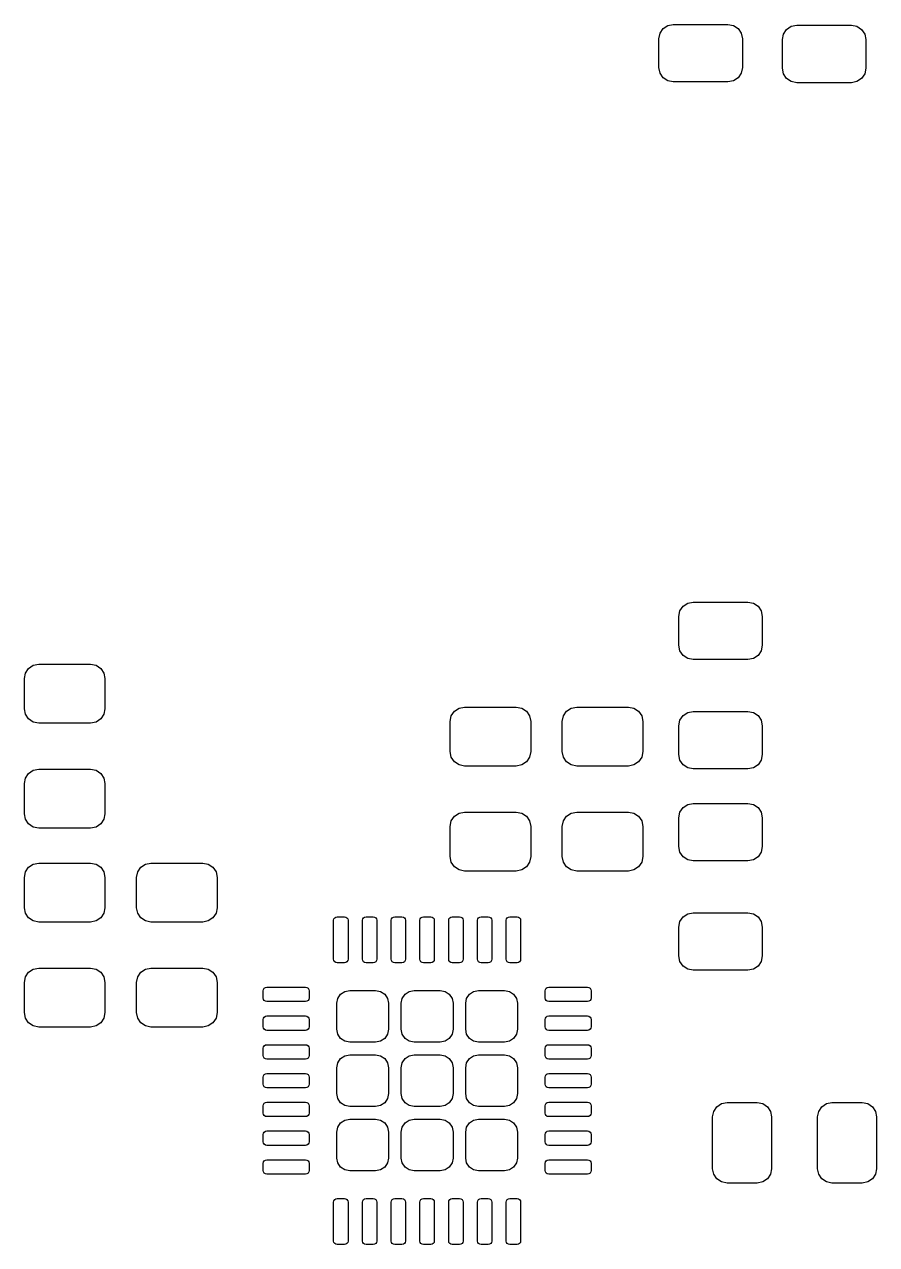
# Model space of a CAD drawing. Header units: inches. Extents: x 0.38 to 5.32, y 0.14 to 3.22.
# Drawn here: x 2.791 to 3.374, y 1.455 to 2.29 of the extents above; entities that cross this region are included whole.
import ezdxf

# ---------------------------------------------------------------- set-up
doc = ezdxf.new("R2010")
doc.units = ezdxf.units.IN
doc.header["$MEASUREMENT"] = 0
doc.layers.add('BLACK', color=250, linetype='CONTINUOUS')

msp = doc.modelspace()

# ---------------------------------------------------------------- linework, layer by layer
at = {"layer": 'BLACK', "linetype": 'CONTINUOUS'}
for p, q in [((3.22788, 2.28726), (3.23108, 2.28939)), ((3.23108, 2.28939), (3.23484, 2.29014)), ((3.23484, 2.29014), (3.27224, 2.29014)), ((3.27224, 2.29014), (3.27601, 2.28939)), ((3.27601, 2.28939), (3.2792, 2.28726)), ((3.31237, 2.28672), (3.31556, 2.28886)), ((3.31556, 2.28886), (3.31933, 2.28961)), ((3.31933, 2.28961), (3.35673, 2.28961)), ((3.35673, 2.28961), (3.3605, 2.28886)), ((3.3605, 2.28886), (3.36369, 2.28672)), ((3.225, 2.2803), (3.22575, 2.28407)), ((3.225, 2.26061), (3.225, 2.2803)), ((3.22575, 2.28407), (3.22788, 2.28726)), ((3.2792, 2.28726), (3.28134, 2.28407)), ((3.28134, 2.28407), (3.28209, 2.2803)), ((3.28209, 2.2803), (3.28209, 2.26061)), ((3.30949, 2.27976), (3.31024, 2.28353)), ((3.31024, 2.28353), (3.31237, 2.28672)), ((3.36369, 2.28672), (3.36583, 2.28353)), ((3.36583, 2.28353), (3.36657, 2.27976)), ((3.30949, 2.26008), (3.30949, 2.27976)), ((3.36657, 2.27976), (3.36657, 2.26008)), ((3.22575, 2.25685), (3.225, 2.26061)), ((3.22788, 2.25365), (3.22575, 2.25685)), ((3.28134, 2.25685), (3.2792, 2.25365)), ((3.28209, 2.26061), (3.28134, 2.25685)), ((3.31024, 2.25631), (3.30949, 2.26008)), ((3.31237, 2.25312), (3.31024, 2.25631)), ((3.36583, 2.25631), (3.36369, 2.25312)), ((3.36657, 2.26008), (3.36583, 2.25631)), ((3.23108, 2.25152), (3.22788, 2.25365)), ((3.23484, 2.25077), (3.23108, 2.25152)), ((3.27224, 2.25077), (3.23484, 2.25077)), ((3.27601, 2.25152), (3.27224, 2.25077)), ((3.2792, 2.25365), (3.27601, 2.25152)), ((3.31556, 2.25099), (3.31237, 2.25312)), ((3.31933, 2.25024), (3.31556, 2.25099)), ((3.35673, 2.25024), (3.31933, 2.25024)), ((3.3605, 2.25099), (3.35673, 2.25024)), ((3.36369, 2.25312), (3.3605, 2.25099)), ((3.23862, 1.88488), (3.23937, 1.88865)), ((3.23937, 1.88865), (3.2415, 1.89184)), ((3.2415, 1.89184), (3.2447, 1.89398)), ((3.2447, 1.89398), (3.24846, 1.89472)), ((3.24846, 1.89472), (3.28587, 1.89472)), ((3.28587, 1.89472), (3.28963, 1.89398)), ((3.28963, 1.89398), (3.29283, 1.89184)), ((3.29283, 1.89184), (3.29496, 1.88865)), ((3.29496, 1.88865), (3.29571, 1.88488)), ((3.23862, 1.8652), (3.23862, 1.88488)), ((3.29571, 1.88488), (3.29571, 1.8652)), ((3.23937, 1.86143), (3.23862, 1.8652)), ((3.29571, 1.8652), (3.29496, 1.86143)), ((3.2415, 1.85824), (3.23937, 1.86143)), ((3.2447, 1.8561), (3.2415, 1.85824)), ((3.24846, 1.85535), (3.2447, 1.8561)), ((3.28587, 1.85535), (3.24846, 1.85535)), ((3.28963, 1.8561), (3.28587, 1.85535)), ((3.29283, 1.85824), (3.28963, 1.8561)), ((3.29496, 1.86143), (3.29283, 1.85824)), ((2.79079, 1.84236), (2.79154, 1.84613)), ((2.79154, 1.84613), (2.79367, 1.84932)), ((2.79367, 1.84932), (2.79686, 1.85146)), ((2.79686, 1.85146), (2.80063, 1.8522)), ((2.80063, 1.8522), (2.83606, 1.8522)), ((2.83606, 1.8522), (2.83983, 1.85146)), ((2.83983, 1.85146), (2.84302, 1.84932)), ((2.84302, 1.84932), (2.84516, 1.84613)), ((2.84516, 1.84613), (2.84591, 1.84236)), ((2.79079, 1.82169), (2.79079, 1.84236)), ((2.84591, 1.84236), (2.84591, 1.82169)), ((2.79154, 1.81793), (2.79079, 1.82169)), ((2.84591, 1.82169), (2.84516, 1.81793)), ((3.08501, 1.81999), (3.0882, 1.82212)), ((3.0882, 1.82212), (3.09197, 1.82287)), ((3.09197, 1.82287), (3.1274, 1.82287)), ((3.1274, 1.82287), (3.13117, 1.82212)), ((3.13117, 1.82212), (3.13436, 1.81999)), ((3.16178, 1.81999), (3.16497, 1.82212)), ((3.16497, 1.82212), (3.16874, 1.82287)), ((3.16874, 1.82287), (3.20417, 1.82287)), ((3.20417, 1.82287), (3.20794, 1.82212)), ((3.20794, 1.82212), (3.21113, 1.81999)), ((2.79367, 1.81473), (2.79154, 1.81793)), ((2.79686, 1.8126), (2.79367, 1.81473)), ((2.80063, 1.81185), (2.79686, 1.8126)), ((2.83983, 1.8126), (2.83606, 1.81185)), ((2.84302, 1.81473), (2.83983, 1.8126)), ((2.84516, 1.81793), (2.84302, 1.81473)), ((3.08213, 1.81303), (3.08288, 1.8168)), ((3.08213, 1.79236), (3.08213, 1.81303)), ((3.08288, 1.8168), (3.08501, 1.81999)), ((3.13436, 1.81999), (3.13649, 1.8168)), ((3.13649, 1.8168), (3.13724, 1.81303)), ((3.13724, 1.81303), (3.13724, 1.79236)), ((3.1589, 1.81303), (3.15965, 1.8168)), ((3.1589, 1.79236), (3.1589, 1.81303)), ((3.15965, 1.8168), (3.16178, 1.81999)), ((3.21113, 1.81999), (3.21327, 1.8168)), ((3.21327, 1.8168), (3.21402, 1.81303)), ((3.21402, 1.81303), (3.21402, 1.79236)), ((3.23862, 1.81008), (3.23937, 1.81385)), ((3.23937, 1.81385), (3.2415, 1.81704)), ((3.2415, 1.81704), (3.2447, 1.81917)), ((3.2447, 1.81917), (3.24846, 1.81992)), ((3.24846, 1.81992), (3.28587, 1.81992)), ((3.28587, 1.81992), (3.28963, 1.81917)), ((3.28963, 1.81917), (3.29283, 1.81704)), ((3.29283, 1.81704), (3.29496, 1.81385)), ((3.29496, 1.81385), (3.29571, 1.81008)), ((2.83606, 1.81185), (2.80063, 1.81185)), ((3.23862, 1.79039), (3.23862, 1.81008)), ((3.29571, 1.81008), (3.29571, 1.79039)), ((3.08288, 1.7886), (3.08213, 1.79236)), ((3.08501, 1.7854), (3.08288, 1.7886)), ((3.13649, 1.7886), (3.13436, 1.7854)), ((3.13724, 1.79236), (3.13649, 1.7886)), ((3.15965, 1.7886), (3.1589, 1.79236)), ((3.16178, 1.7854), (3.15965, 1.7886)), ((3.21327, 1.7886), (3.21113, 1.7854)), ((3.21402, 1.79236), (3.21327, 1.7886)), ((3.23937, 1.78663), (3.23862, 1.79039)), ((3.29571, 1.79039), (3.29496, 1.78663)), ((2.79367, 1.77747), (2.79686, 1.77961)), ((2.79686, 1.77961), (2.80063, 1.78035)), ((2.80063, 1.78035), (2.83606, 1.78035)), ((2.83606, 1.78035), (2.83983, 1.77961)), ((2.83983, 1.77961), (2.84302, 1.77747)), ((3.0882, 1.78327), (3.08501, 1.7854)), ((3.09197, 1.78252), (3.0882, 1.78327)), ((3.1274, 1.78252), (3.09197, 1.78252)), ((3.13117, 1.78327), (3.1274, 1.78252)), ((3.13436, 1.7854), (3.13117, 1.78327)), ((3.16497, 1.78327), (3.16178, 1.7854)), ((3.16874, 1.78252), (3.16497, 1.78327)), ((3.20417, 1.78252), (3.16874, 1.78252)), ((3.20794, 1.78327), (3.20417, 1.78252)), ((3.21113, 1.7854), (3.20794, 1.78327)), ((3.2415, 1.78343), (3.23937, 1.78663)), ((3.2447, 1.7813), (3.2415, 1.78343)), ((3.24846, 1.78055), (3.2447, 1.7813)), ((3.28587, 1.78055), (3.24846, 1.78055)), ((3.28963, 1.7813), (3.28587, 1.78055)), ((3.29283, 1.78343), (3.28963, 1.7813)), ((3.29496, 1.78663), (3.29283, 1.78343)), ((2.79079, 1.77051), (2.79154, 1.77428)), ((2.79154, 1.77428), (2.79367, 1.77747)), ((2.84302, 1.77747), (2.84516, 1.77428)), ((2.84516, 1.77428), (2.84591, 1.77051)), ((2.79079, 1.74984), (2.79079, 1.77051)), ((2.84591, 1.77051), (2.84591, 1.74984)), ((3.23937, 1.75085), (3.2415, 1.75405)), ((3.2415, 1.75405), (3.2447, 1.75618)), ((3.2447, 1.75618), (3.24846, 1.75693)), ((3.24846, 1.75693), (3.28587, 1.75693)), ((3.28587, 1.75693), (3.28963, 1.75618)), ((3.28963, 1.75618), (3.29283, 1.75405)), ((3.29283, 1.75405), (3.29496, 1.75085)), ((2.79154, 1.74608), (2.79079, 1.74984)), ((2.79367, 1.74288), (2.79154, 1.74608)), ((2.84516, 1.74608), (2.84302, 1.74288)), ((2.84591, 1.74984), (2.84516, 1.74608)), ((3.08288, 1.74495), (3.08501, 1.74814)), ((3.08501, 1.74814), (3.0882, 1.75027)), ((3.0882, 1.75027), (3.09197, 1.75102)), ((3.09197, 1.75102), (3.1274, 1.75102)), ((3.1274, 1.75102), (3.13117, 1.75027)), ((3.13117, 1.75027), (3.13436, 1.74814)), ((3.13436, 1.74814), (3.13649, 1.74495)), ((3.15965, 1.74495), (3.16178, 1.74814)), ((3.16178, 1.74814), (3.16497, 1.75027)), ((3.16497, 1.75027), (3.16874, 1.75102)), ((3.16874, 1.75102), (3.20417, 1.75102)), ((3.20417, 1.75102), (3.20794, 1.75027)), ((3.20794, 1.75027), (3.21113, 1.74814)), ((3.21113, 1.74814), (3.21327, 1.74495)), ((3.23862, 1.74709), (3.23937, 1.75085)), ((3.23862, 1.7274), (3.23862, 1.74709)), ((3.29496, 1.75085), (3.29571, 1.74709)), ((3.29571, 1.74709), (3.29571, 1.7274)), ((2.79686, 1.74075), (2.79367, 1.74288)), ((2.80063, 1.74), (2.79686, 1.74075)), ((2.83606, 1.74), (2.80063, 1.74)), ((2.83983, 1.74075), (2.83606, 1.74)), ((2.84302, 1.74288), (2.83983, 1.74075)), ((3.08213, 1.74118), (3.08288, 1.74495)), ((3.08213, 1.72051), (3.08213, 1.74118)), ((3.13649, 1.74495), (3.13724, 1.74118)), ((3.13724, 1.74118), (3.13724, 1.72051)), ((3.1589, 1.74118), (3.15965, 1.74495)), ((3.1589, 1.72051), (3.1589, 1.74118)), ((3.21327, 1.74495), (3.21402, 1.74118)), ((3.21402, 1.74118), (3.21402, 1.72051)), ((3.08288, 1.71675), (3.08213, 1.72051)), ((3.13724, 1.72051), (3.13649, 1.71675)), ((3.15965, 1.71675), (3.1589, 1.72051)), ((3.21402, 1.72051), (3.21327, 1.71675)), ((3.23937, 1.72364), (3.23862, 1.7274)), ((3.2415, 1.72044), (3.23937, 1.72364)), ((3.29496, 1.72364), (3.29283, 1.72044)), ((3.29571, 1.7274), (3.29496, 1.72364)), ((2.79154, 1.71001), (2.79367, 1.7132)), ((2.79367, 1.7132), (2.79686, 1.71533)), ((2.79686, 1.71533), (2.80063, 1.71608)), ((2.80063, 1.71608), (2.83606, 1.71608)), ((2.83606, 1.71608), (2.83983, 1.71533)), ((2.83983, 1.71533), (2.84302, 1.7132)), ((2.84302, 1.7132), (2.84516, 1.71001)), ((2.86831, 1.71001), (2.87044, 1.7132)), ((2.87044, 1.7132), (2.87363, 1.71533)), ((2.87363, 1.71533), (2.8774, 1.71608)), ((2.8774, 1.71608), (2.91283, 1.71608)), ((2.91283, 1.71608), (2.9166, 1.71533)), ((2.9166, 1.71533), (2.91979, 1.7132)), ((2.91979, 1.7132), (2.92193, 1.71001)), ((3.08501, 1.71355), (3.08288, 1.71675)), ((3.0882, 1.71142), (3.08501, 1.71355)), ((3.13436, 1.71355), (3.13117, 1.71142)), ((3.13649, 1.71675), (3.13436, 1.71355)), ((3.16178, 1.71355), (3.15965, 1.71675)), ((3.16497, 1.71142), (3.16178, 1.71355)), ((3.21113, 1.71355), (3.20794, 1.71142)), ((3.21327, 1.71675), (3.21113, 1.71355)), ((3.2447, 1.71831), (3.2415, 1.72044)), ((3.24846, 1.71756), (3.2447, 1.71831)), ((3.28587, 1.71756), (3.24846, 1.71756)), ((3.28963, 1.71831), (3.28587, 1.71756)), ((3.29283, 1.72044), (3.28963, 1.71831)), ((2.79079, 1.70624), (2.79154, 1.71001)), ((2.79079, 1.68557), (2.79079, 1.70624)), ((2.84516, 1.71001), (2.84591, 1.70624)), ((2.84591, 1.70624), (2.84591, 1.68557)), ((2.86756, 1.70624), (2.86831, 1.71001)), ((2.86756, 1.68557), (2.86756, 1.70624)), ((2.92193, 1.71001), (2.92268, 1.70624)), ((2.92268, 1.70624), (2.92268, 1.68557)), ((3.09197, 1.71067), (3.0882, 1.71142)), ((3.1274, 1.71067), (3.09197, 1.71067)), ((3.13117, 1.71142), (3.1274, 1.71067)), ((3.16874, 1.71067), (3.16497, 1.71142)), ((3.20417, 1.71067), (3.16874, 1.71067)), ((3.20794, 1.71142), (3.20417, 1.71067)), ((2.79154, 1.6818), (2.79079, 1.68557)), ((2.79367, 1.67861), (2.79154, 1.6818)), ((2.84516, 1.6818), (2.84302, 1.67861)), ((2.84591, 1.68557), (2.84516, 1.6818)), ((2.86831, 1.6818), (2.86756, 1.68557)), ((2.87044, 1.67861), (2.86831, 1.6818)), ((2.92193, 1.6818), (2.91979, 1.67861)), ((2.92268, 1.68557), (2.92193, 1.6818)), ((3.00312, 1.67865), (3.00392, 1.67918)), ((3.00392, 1.67918), (3.00486, 1.67937)), ((3.00486, 1.67937), (3.00978, 1.67937)), ((3.00978, 1.67937), (3.01073, 1.67918)), ((3.01073, 1.67918), (3.01152, 1.67865)), ((3.02281, 1.67865), (3.02361, 1.67918)), ((3.02361, 1.67918), (3.02455, 1.67937)), ((3.02455, 1.67937), (3.02947, 1.67937)), ((3.02947, 1.67937), (3.03041, 1.67918)), ((3.03041, 1.67918), (3.03121, 1.67865)), ((3.04249, 1.67865), (3.04329, 1.67918)), ((3.04329, 1.67918), (3.04423, 1.67937)), ((3.04423, 1.67937), (3.04915, 1.67937)), ((3.04915, 1.67937), (3.0501, 1.67918)), ((3.0501, 1.67918), (3.05089, 1.67865)), ((3.06218, 1.67865), (3.06298, 1.67918)), ((3.06298, 1.67918), (3.06392, 1.67937)), ((3.06392, 1.67937), (3.06884, 1.67937)), ((3.06884, 1.67937), (3.06978, 1.67918)), ((3.06978, 1.67918), (3.07058, 1.67865)), ((3.08186, 1.67865), (3.08266, 1.67918)), ((3.08266, 1.67918), (3.0836, 1.67937)), ((3.0836, 1.67937), (3.08852, 1.67937)), ((3.08852, 1.67937), (3.08947, 1.67918)), ((3.08947, 1.67918), (3.09026, 1.67865)), ((3.10155, 1.67865), (3.10235, 1.67918)), ((3.10235, 1.67918), (3.10329, 1.67937)), ((3.10329, 1.67937), (3.10821, 1.67937)), ((3.10821, 1.67937), (3.10915, 1.67918)), ((3.10915, 1.67918), (3.10995, 1.67865)), ((3.12123, 1.67865), (3.12203, 1.67918)), ((3.12203, 1.67918), (3.12297, 1.67937)), ((3.12297, 1.67937), (3.12789, 1.67937)), ((3.12789, 1.67937), (3.12884, 1.67918)), ((3.12884, 1.67918), (3.12963, 1.67865)), ((3.23937, 1.67605), (3.2415, 1.67924)), ((3.2415, 1.67924), (3.2447, 1.68138)), ((3.2447, 1.68138), (3.24846, 1.68213)), ((3.24846, 1.68213), (3.28587, 1.68213)), ((3.28587, 1.68213), (3.28963, 1.68138)), ((3.28963, 1.68138), (3.29283, 1.67924)), ((3.29283, 1.67924), (3.29496, 1.67605)), ((2.79686, 1.67648), (2.79367, 1.67861)), ((2.80063, 1.67573), (2.79686, 1.67648)), ((2.83606, 1.67573), (2.80063, 1.67573)), ((2.83983, 1.67648), (2.83606, 1.67573)), ((2.84302, 1.67861), (2.83983, 1.67648)), ((2.87363, 1.67648), (2.87044, 1.67861)), ((2.8774, 1.67573), (2.87363, 1.67648)), ((2.91283, 1.67573), (2.8774, 1.67573)), ((2.9166, 1.67648), (2.91283, 1.67573)), ((2.91979, 1.67861), (2.9166, 1.67648)), ((3.0024, 1.67691), (3.00259, 1.67785)), ((3.0024, 1.65033), (3.0024, 1.67691)), ((3.00259, 1.67785), (3.00312, 1.67865)), ((3.01152, 1.67865), (3.01206, 1.67785)), ((3.01206, 1.67785), (3.01224, 1.67691)), ((3.01224, 1.67691), (3.01224, 1.65033)), ((3.02209, 1.67691), (3.02227, 1.67785)), ((3.02209, 1.65033), (3.02209, 1.67691)), ((3.02227, 1.67785), (3.02281, 1.67865)), ((3.03121, 1.67865), (3.03174, 1.67785)), ((3.03174, 1.67785), (3.03193, 1.67691)), ((3.03193, 1.67691), (3.03193, 1.65033)), ((3.04177, 1.67691), (3.04196, 1.67785)), ((3.04177, 1.65033), (3.04177, 1.67691)), ((3.04196, 1.67785), (3.04249, 1.67865)), ((3.05089, 1.67865), (3.05143, 1.67785)), ((3.05143, 1.67785), (3.05161, 1.67691)), ((3.05161, 1.67691), (3.05161, 1.65033)), ((3.06146, 1.67691), (3.06164, 1.67785)), ((3.06146, 1.65033), (3.06146, 1.67691)), ((3.06164, 1.67785), (3.06218, 1.67865)), ((3.07058, 1.67865), (3.07111, 1.67785)), ((3.07111, 1.67785), (3.0713, 1.67691)), ((3.0713, 1.67691), (3.0713, 1.65033)), ((3.08114, 1.67691), (3.08133, 1.67785)), ((3.08114, 1.65033), (3.08114, 1.67691)), ((3.08133, 1.67785), (3.08186, 1.67865)), ((3.09026, 1.67865), (3.0908, 1.67785)), ((3.0908, 1.67785), (3.09098, 1.67691)), ((3.09098, 1.67691), (3.09098, 1.65033)), ((3.10083, 1.67691), (3.10101, 1.67785)), ((3.10083, 1.65033), (3.10083, 1.67691)), ((3.10101, 1.67785), (3.10155, 1.67865)), ((3.10995, 1.67865), (3.11048, 1.67785)), ((3.11048, 1.67785), (3.11067, 1.67691)), ((3.11067, 1.67691), (3.11067, 1.65033)), ((3.12051, 1.67691), (3.1207, 1.67785)), ((3.12051, 1.65033), (3.12051, 1.67691)), ((3.1207, 1.67785), (3.12123, 1.67865)), ((3.12963, 1.67865), (3.13017, 1.67785)), ((3.13017, 1.67785), (3.13035, 1.67691)), ((3.13035, 1.67691), (3.13035, 1.65033)), ((3.23862, 1.67228), (3.23937, 1.67605)), ((3.23862, 1.6526), (3.23862, 1.67228)), ((3.29496, 1.67605), (3.29571, 1.67228)), ((3.29571, 1.67228), (3.29571, 1.6526)), ((3.00259, 1.64939), (3.0024, 1.65033)), ((3.00312, 1.64859), (3.00259, 1.64939)), ((3.00392, 1.64806), (3.00312, 1.64859)), ((3.00486, 1.64787), (3.00392, 1.64806)), ((3.00978, 1.64787), (3.00486, 1.64787)), ((3.01073, 1.64806), (3.00978, 1.64787)), ((3.01152, 1.64859), (3.01073, 1.64806)), ((3.01206, 1.64939), (3.01152, 1.64859)), ((3.01224, 1.65033), (3.01206, 1.64939)), ((3.02227, 1.64939), (3.02209, 1.65033)), ((3.02281, 1.64859), (3.02227, 1.64939)), ((3.02361, 1.64806), (3.02281, 1.64859)), ((3.02455, 1.64787), (3.02361, 1.64806)), ((3.02947, 1.64787), (3.02455, 1.64787)), ((3.03041, 1.64806), (3.02947, 1.64787)), ((3.03121, 1.64859), (3.03041, 1.64806)), ((3.03174, 1.64939), (3.03121, 1.64859)), ((3.03193, 1.65033), (3.03174, 1.64939)), ((3.04196, 1.64939), (3.04177, 1.65033)), ((3.04249, 1.64859), (3.04196, 1.64939)), ((3.04329, 1.64806), (3.04249, 1.64859)), ((3.04423, 1.64787), (3.04329, 1.64806)), ((3.04915, 1.64787), (3.04423, 1.64787)), ((3.0501, 1.64806), (3.04915, 1.64787)), ((3.05089, 1.64859), (3.0501, 1.64806)), ((3.05143, 1.64939), (3.05089, 1.64859)), ((3.05161, 1.65033), (3.05143, 1.64939)), ((3.06164, 1.64939), (3.06146, 1.65033)), ((3.06218, 1.64859), (3.06164, 1.64939)), ((3.06298, 1.64806), (3.06218, 1.64859)), ((3.06392, 1.64787), (3.06298, 1.64806)), ((3.06884, 1.64787), (3.06392, 1.64787)), ((3.06978, 1.64806), (3.06884, 1.64787)), ((3.07058, 1.64859), (3.06978, 1.64806)), ((3.07111, 1.64939), (3.07058, 1.64859)), ((3.0713, 1.65033), (3.07111, 1.64939)), ((3.08133, 1.64939), (3.08114, 1.65033)), ((3.08186, 1.64859), (3.08133, 1.64939)), ((3.08266, 1.64806), (3.08186, 1.64859)), ((3.0836, 1.64787), (3.08266, 1.64806)), ((3.08852, 1.64787), (3.0836, 1.64787)), ((3.08947, 1.64806), (3.08852, 1.64787)), ((3.09026, 1.64859), (3.08947, 1.64806)), ((3.0908, 1.64939), (3.09026, 1.64859)), ((3.09098, 1.65033), (3.0908, 1.64939)), ((3.10101, 1.64939), (3.10083, 1.65033)), ((3.10155, 1.64859), (3.10101, 1.64939)), ((3.10235, 1.64806), (3.10155, 1.64859)), ((3.10329, 1.64787), (3.10235, 1.64806)), ((3.10821, 1.64787), (3.10329, 1.64787)), ((3.10915, 1.64806), (3.10821, 1.64787)), ((3.10995, 1.64859), (3.10915, 1.64806)), ((3.11048, 1.64939), (3.10995, 1.64859)), ((3.11067, 1.65033), (3.11048, 1.64939)), ((3.1207, 1.64939), (3.12051, 1.65033)), ((3.12123, 1.64859), (3.1207, 1.64939)), ((3.12203, 1.64806), (3.12123, 1.64859)), ((3.12297, 1.64787), (3.12203, 1.64806)), ((3.12789, 1.64787), (3.12297, 1.64787)), ((3.12884, 1.64806), (3.12789, 1.64787)), ((3.12963, 1.64859), (3.12884, 1.64806)), ((3.13017, 1.64939), (3.12963, 1.64859)), ((3.13035, 1.65033), (3.13017, 1.64939)), ((3.23937, 1.64883), (3.23862, 1.6526)), ((3.2415, 1.64564), (3.23937, 1.64883)), ((3.2447, 1.64351), (3.2415, 1.64564)), ((3.29283, 1.64564), (3.28963, 1.64351)), ((3.29496, 1.64883), (3.29283, 1.64564)), ((3.29571, 1.6526), (3.29496, 1.64883)), ((2.79079, 1.63439), (2.79154, 1.63816)), ((2.79154, 1.63816), (2.79367, 1.64135)), ((2.79367, 1.64135), (2.79686, 1.64348)), ((2.79686, 1.64348), (2.80063, 1.64423)), ((2.80063, 1.64423), (2.83606, 1.64423)), ((2.83606, 1.64423), (2.83983, 1.64348)), ((2.83983, 1.64348), (2.84302, 1.64135)), ((2.84302, 1.64135), (2.84516, 1.63816)), ((2.84516, 1.63816), (2.84591, 1.63439)), ((2.86756, 1.63439), (2.86831, 1.63816)), ((2.86831, 1.63816), (2.87044, 1.64135)), ((2.87044, 1.64135), (2.87363, 1.64348)), ((2.87363, 1.64348), (2.8774, 1.64423)), ((2.8774, 1.64423), (2.91283, 1.64423)), ((2.91283, 1.64423), (2.9166, 1.64348)), ((2.9166, 1.64348), (2.91979, 1.64135)), ((2.91979, 1.64135), (2.92193, 1.63816)), ((2.92193, 1.63816), (2.92268, 1.63439)), ((3.24846, 1.64276), (3.2447, 1.64351)), ((3.28587, 1.64276), (3.24846, 1.64276)), ((3.28963, 1.64351), (3.28587, 1.64276)), ((2.79079, 1.61372), (2.79079, 1.63439)), ((2.84591, 1.63439), (2.84591, 1.61372)), ((2.86756, 1.61372), (2.86756, 1.63439)), ((2.92268, 1.63439), (2.92268, 1.61372)), ((2.95417, 1.62868), (2.95436, 1.62962)), ((2.95417, 1.62376), (2.95417, 1.62868)), ((2.95436, 1.62962), (2.95489, 1.63042)), ((2.95489, 1.63042), (2.95569, 1.63095)), ((2.95569, 1.63095), (2.95663, 1.63114)), ((2.95663, 1.63114), (2.98321, 1.63114)), ((2.98321, 1.63114), (2.98415, 1.63095)), ((2.98415, 1.63095), (2.98495, 1.63042)), ((2.98495, 1.63042), (2.98548, 1.62962)), ((2.98548, 1.62962), (2.98567, 1.62868)), ((2.98567, 1.62868), (2.98567, 1.62376)), ((3.01004, 1.6283), (3.01343, 1.62898)), ((3.01343, 1.62898), (3.03114, 1.62898)), ((3.03114, 1.62898), (3.03453, 1.6283)), ((3.05413, 1.6283), (3.05752, 1.62898)), ((3.05752, 1.62898), (3.07524, 1.62898)), ((3.07524, 1.62898), (3.07863, 1.6283)), ((3.09822, 1.6283), (3.10161, 1.62898)), ((3.10161, 1.62898), (3.11933, 1.62898)), ((3.11933, 1.62898), (3.12272, 1.6283)), ((3.14709, 1.62868), (3.14727, 1.62962)), ((3.14709, 1.62376), (3.14709, 1.62868)), ((3.14727, 1.62962), (3.14781, 1.63042)), ((3.14781, 1.63042), (3.14861, 1.63095)), ((3.14861, 1.63095), (3.14955, 1.63114)), ((3.14955, 1.63114), (3.17612, 1.63114)), ((3.17612, 1.63114), (3.17706, 1.63095)), ((3.17706, 1.63095), (3.17786, 1.63042)), ((3.17786, 1.63042), (3.1784, 1.62962)), ((3.1784, 1.62962), (3.17858, 1.62868)), ((3.17858, 1.62868), (3.17858, 1.62376)), ((2.95436, 1.62282), (2.95417, 1.62376)), ((2.95489, 1.62202), (2.95436, 1.62282)), ((2.95569, 1.62149), (2.95489, 1.62202)), ((2.95663, 1.6213), (2.95569, 1.62149)), ((2.98321, 1.6213), (2.95663, 1.6213)), ((2.98415, 1.62149), (2.98321, 1.6213)), ((2.98495, 1.62202), (2.98415, 1.62149)), ((2.98548, 1.62282), (2.98495, 1.62202)), ((2.98567, 1.62376), (2.98548, 1.62282)), ((3.00457, 1.62012), (3.00524, 1.62351)), ((3.00524, 1.62351), (3.00716, 1.62638)), ((3.00716, 1.62638), (3.01004, 1.6283)), ((3.03453, 1.6283), (3.03741, 1.62638)), ((3.03741, 1.62638), (3.03933, 1.62351)), ((3.03933, 1.62351), (3.04, 1.62012)), ((3.04866, 1.62012), (3.04934, 1.62351)), ((3.04934, 1.62351), (3.05126, 1.62638)), ((3.05126, 1.62638), (3.05413, 1.6283)), ((3.07863, 1.6283), (3.0815, 1.62638)), ((3.0815, 1.62638), (3.08342, 1.62351)), ((3.08342, 1.62351), (3.08409, 1.62012)), ((3.09276, 1.62012), (3.09343, 1.62351)), ((3.09343, 1.62351), (3.09535, 1.62638)), ((3.09535, 1.62638), (3.09822, 1.6283)), ((3.12272, 1.6283), (3.12559, 1.62638)), ((3.12559, 1.62638), (3.12751, 1.62351)), ((3.12751, 1.62351), (3.12819, 1.62012)), ((3.14727, 1.62282), (3.14709, 1.62376)), ((3.14781, 1.62202), (3.14727, 1.62282)), ((3.14861, 1.62149), (3.14781, 1.62202)), ((3.14955, 1.6213), (3.14861, 1.62149)), ((3.17612, 1.6213), (3.14955, 1.6213)), ((3.17706, 1.62149), (3.17612, 1.6213)), ((3.17786, 1.62202), (3.17706, 1.62149)), ((3.1784, 1.62282), (3.17786, 1.62202)), ((3.17858, 1.62376), (3.1784, 1.62282)), ((2.79154, 1.60995), (2.79079, 1.61372)), ((2.84591, 1.61372), (2.84516, 1.60995)), ((2.86831, 1.60995), (2.86756, 1.61372)), ((2.92268, 1.61372), (2.92193, 1.60995)), ((3.00457, 1.6024), (3.00457, 1.62012)), ((3.04, 1.62012), (3.04, 1.6024)), ((3.04866, 1.6024), (3.04866, 1.62012)), ((3.08409, 1.62012), (3.08409, 1.6024)), ((3.09276, 1.6024), (3.09276, 1.62012)), ((3.12819, 1.62012), (3.12819, 1.6024)), ((2.79367, 1.60676), (2.79154, 1.60995)), ((2.79686, 1.60463), (2.79367, 1.60676)), ((2.80063, 1.60388), (2.79686, 1.60463)), ((2.83606, 1.60388), (2.80063, 1.60388)), ((2.83983, 1.60463), (2.83606, 1.60388)), ((2.84302, 1.60676), (2.83983, 1.60463)), ((2.84516, 1.60995), (2.84302, 1.60676)), ((2.87044, 1.60676), (2.86831, 1.60995)), ((2.87363, 1.60463), (2.87044, 1.60676)), ((2.8774, 1.60388), (2.87363, 1.60463)), ((2.91283, 1.60388), (2.8774, 1.60388)), ((2.9166, 1.60463), (2.91283, 1.60388)), ((2.91979, 1.60676), (2.9166, 1.60463)), ((2.92193, 1.60995), (2.91979, 1.60676)), ((2.95417, 1.609), (2.95436, 1.60994)), ((2.95417, 1.60407), (2.95417, 1.609)), ((2.95436, 1.60313), (2.95417, 1.60407)), ((2.95436, 1.60994), (2.95489, 1.61074)), ((2.95489, 1.61074), (2.95569, 1.61127)), ((2.95569, 1.61127), (2.95663, 1.61146)), ((2.95663, 1.61146), (2.98321, 1.61146)), ((2.98321, 1.61146), (2.98415, 1.61127)), ((2.98415, 1.61127), (2.98495, 1.61074)), ((2.98495, 1.61074), (2.98548, 1.60994)), ((2.98548, 1.60994), (2.98567, 1.609)), ((2.98567, 1.60407), (2.98548, 1.60313)), ((2.98567, 1.609), (2.98567, 1.60407)), ((3.14709, 1.609), (3.14727, 1.60994)), ((3.14709, 1.60407), (3.14709, 1.609)), ((3.14727, 1.60313), (3.14709, 1.60407)), ((3.14727, 1.60994), (3.14781, 1.61074)), ((3.14781, 1.61074), (3.14861, 1.61127)), ((3.14861, 1.61127), (3.14955, 1.61146)), ((3.14955, 1.61146), (3.17612, 1.61146)), ((3.17612, 1.61146), (3.17706, 1.61127)), ((3.17706, 1.61127), (3.17786, 1.61074)), ((3.17786, 1.61074), (3.1784, 1.60994)), ((3.1784, 1.60994), (3.17858, 1.609)), ((3.17858, 1.60407), (3.1784, 1.60313)), ((3.17858, 1.609), (3.17858, 1.60407)), ((2.95489, 1.60233), (2.95436, 1.60313)), ((2.95569, 1.6018), (2.95489, 1.60233)), ((2.95663, 1.60161), (2.95569, 1.6018)), ((2.98321, 1.60161), (2.95663, 1.60161)), ((2.98415, 1.6018), (2.98321, 1.60161)), ((2.98495, 1.60233), (2.98415, 1.6018)), ((2.98548, 1.60313), (2.98495, 1.60233)), ((3.00524, 1.59901), (3.00457, 1.6024)), ((3.00716, 1.59614), (3.00524, 1.59901)), ((3.01004, 1.59422), (3.00716, 1.59614)), ((3.03741, 1.59614), (3.03453, 1.59422)), ((3.03933, 1.59901), (3.03741, 1.59614)), ((3.04, 1.6024), (3.03933, 1.59901)), ((3.04934, 1.59901), (3.04866, 1.6024)), ((3.05126, 1.59614), (3.04934, 1.59901)), ((3.05413, 1.59422), (3.05126, 1.59614)), ((3.0815, 1.59614), (3.07863, 1.59422)), ((3.08342, 1.59901), (3.0815, 1.59614)), ((3.08409, 1.6024), (3.08342, 1.59901)), ((3.09343, 1.59901), (3.09276, 1.6024)), ((3.09535, 1.59614), (3.09343, 1.59901)), ((3.09822, 1.59422), (3.09535, 1.59614)), ((3.12559, 1.59614), (3.12272, 1.59422)), ((3.12751, 1.59901), (3.12559, 1.59614)), ((3.12819, 1.6024), (3.12751, 1.59901)), ((3.14781, 1.60233), (3.14727, 1.60313)), ((3.14861, 1.6018), (3.14781, 1.60233)), ((3.14955, 1.60161), (3.14861, 1.6018)), ((3.17612, 1.60161), (3.14955, 1.60161)), ((3.17706, 1.6018), (3.17612, 1.60161)), ((3.17786, 1.60233), (3.17706, 1.6018)), ((3.1784, 1.60313), (3.17786, 1.60233)), ((2.95417, 1.58931), (2.95436, 1.59025)), ((2.95417, 1.58439), (2.95417, 1.58931)), ((2.95436, 1.59025), (2.95489, 1.59105)), ((2.95489, 1.59105), (2.95569, 1.59158)), ((2.95569, 1.59158), (2.95663, 1.59177)), ((2.95663, 1.59177), (2.98321, 1.59177)), ((2.98321, 1.59177), (2.98415, 1.59158)), ((2.98415, 1.59158), (2.98495, 1.59105)), ((2.98495, 1.59105), (2.98548, 1.59025)), ((2.98548, 1.59025), (2.98567, 1.58931)), ((2.98567, 1.58931), (2.98567, 1.58439)), ((3.01343, 1.59354), (3.01004, 1.59422)), ((3.03114, 1.59354), (3.01343, 1.59354)), ((3.03453, 1.59422), (3.03114, 1.59354)), ((3.05752, 1.59354), (3.05413, 1.59422)), ((3.07524, 1.59354), (3.05752, 1.59354)), ((3.07863, 1.59422), (3.07524, 1.59354)), ((3.10161, 1.59354), (3.09822, 1.59422)), ((3.11933, 1.59354), (3.10161, 1.59354)), ((3.12272, 1.59422), (3.11933, 1.59354)), ((3.14709, 1.58931), (3.14727, 1.59025)), ((3.14709, 1.58439), (3.14709, 1.58931)), ((3.14727, 1.59025), (3.14781, 1.59105)), ((3.14781, 1.59105), (3.14861, 1.59158)), ((3.14861, 1.59158), (3.14955, 1.59177)), ((3.14955, 1.59177), (3.17612, 1.59177)), ((3.17612, 1.59177), (3.17706, 1.59158)), ((3.17706, 1.59158), (3.17786, 1.59105)), ((3.17786, 1.59105), (3.1784, 1.59025)), ((3.1784, 1.59025), (3.17858, 1.58931)), ((3.17858, 1.58931), (3.17858, 1.58439)), ((2.95436, 1.58345), (2.95417, 1.58439)), ((2.95489, 1.58265), (2.95436, 1.58345)), ((2.95569, 1.58212), (2.95489, 1.58265)), ((2.95663, 1.58193), (2.95569, 1.58212)), ((2.98321, 1.58193), (2.95663, 1.58193)), ((2.98415, 1.58212), (2.98321, 1.58193)), ((2.98495, 1.58265), (2.98415, 1.58212)), ((2.98548, 1.58345), (2.98495, 1.58265)), ((2.98567, 1.58439), (2.98548, 1.58345)), ((3.00457, 1.57602), (3.00524, 1.57941)), ((3.00524, 1.57941), (3.00716, 1.58229)), ((3.00716, 1.58229), (3.01004, 1.58421)), ((3.01004, 1.58421), (3.01343, 1.58488)), ((3.01343, 1.58488), (3.03114, 1.58488)), ((3.03114, 1.58488), (3.03453, 1.58421)), ((3.03453, 1.58421), (3.03741, 1.58229)), ((3.03741, 1.58229), (3.03933, 1.57941)), ((3.03933, 1.57941), (3.04, 1.57602)), ((3.04866, 1.57602), (3.04934, 1.57941)), ((3.04934, 1.57941), (3.05126, 1.58229)), ((3.05126, 1.58229), (3.05413, 1.58421)), ((3.05413, 1.58421), (3.05752, 1.58488)), ((3.05752, 1.58488), (3.07524, 1.58488)), ((3.07524, 1.58488), (3.07863, 1.58421)), ((3.07863, 1.58421), (3.0815, 1.58229)), ((3.0815, 1.58229), (3.08342, 1.57941)), ((3.08342, 1.57941), (3.08409, 1.57602)), ((3.09276, 1.57602), (3.09343, 1.57941)), ((3.09343, 1.57941), (3.09535, 1.58229)), ((3.09535, 1.58229), (3.09822, 1.58421)), ((3.09822, 1.58421), (3.10161, 1.58488)), ((3.10161, 1.58488), (3.11933, 1.58488)), ((3.11933, 1.58488), (3.12272, 1.58421)), ((3.12272, 1.58421), (3.12559, 1.58229)), ((3.12559, 1.58229), (3.12751, 1.57941)), ((3.12751, 1.57941), (3.12819, 1.57602)), ((3.14727, 1.58345), (3.14709, 1.58439)), ((3.14781, 1.58265), (3.14727, 1.58345)), ((3.14861, 1.58212), (3.14781, 1.58265)), ((3.14955, 1.58193), (3.14861, 1.58212)), ((3.17612, 1.58193), (3.14955, 1.58193)), ((3.17706, 1.58212), (3.17612, 1.58193)), ((3.17786, 1.58265), (3.17706, 1.58212)), ((3.1784, 1.58345), (3.17786, 1.58265)), ((3.17858, 1.58439), (3.1784, 1.58345)), ((2.95417, 1.56963), (2.95436, 1.57057)), ((2.95436, 1.57057), (2.95489, 1.57137)), ((2.95489, 1.57137), (2.95569, 1.5719)), ((2.95569, 1.5719), (2.95663, 1.57209)), ((2.95663, 1.57209), (2.98321, 1.57209)), ((2.98321, 1.57209), (2.98415, 1.5719)), ((2.98415, 1.5719), (2.98495, 1.57137)), ((2.98495, 1.57137), (2.98548, 1.57057)), ((2.98548, 1.57057), (2.98567, 1.56963)), ((3.00457, 1.55831), (3.00457, 1.57602)), ((3.04, 1.57602), (3.04, 1.55831)), ((3.04866, 1.55831), (3.04866, 1.57602)), ((3.08409, 1.57602), (3.08409, 1.55831)), ((3.09276, 1.55831), (3.09276, 1.57602)), ((3.12819, 1.57602), (3.12819, 1.55831)), ((3.14709, 1.56963), (3.14727, 1.57057)), ((3.14727, 1.57057), (3.14781, 1.57137)), ((3.14781, 1.57137), (3.14861, 1.5719)), ((3.14861, 1.5719), (3.14955, 1.57209)), ((3.14955, 1.57209), (3.17612, 1.57209)), ((3.17612, 1.57209), (3.17706, 1.5719)), ((3.17706, 1.5719), (3.17786, 1.57137)), ((3.17786, 1.57137), (3.1784, 1.57057)), ((3.1784, 1.57057), (3.17858, 1.56963)), ((2.95417, 1.5647), (2.95417, 1.56963)), ((2.95436, 1.56376), (2.95417, 1.5647)), ((2.95489, 1.56296), (2.95436, 1.56376)), ((2.95569, 1.56243), (2.95489, 1.56296)), ((2.95663, 1.56224), (2.95569, 1.56243)), ((2.98321, 1.56224), (2.95663, 1.56224)), ((2.98415, 1.56243), (2.98321, 1.56224)), ((2.98495, 1.56296), (2.98415, 1.56243)), ((2.98548, 1.56376), (2.98495, 1.56296)), ((2.98567, 1.5647), (2.98548, 1.56376)), ((2.98567, 1.56963), (2.98567, 1.5647)), ((3.14709, 1.5647), (3.14709, 1.56963)), ((3.14727, 1.56376), (3.14709, 1.5647)), ((3.14781, 1.56296), (3.14727, 1.56376)), ((3.14861, 1.56243), (3.14781, 1.56296)), ((3.14955, 1.56224), (3.14861, 1.56243)), ((3.17612, 1.56224), (3.14955, 1.56224)), ((3.17706, 1.56243), (3.17612, 1.56224)), ((3.17786, 1.56296), (3.17706, 1.56243)), ((3.1784, 1.56376), (3.17786, 1.56296)), ((3.17858, 1.5647), (3.1784, 1.56376)), ((3.17858, 1.56963), (3.17858, 1.5647)), ((3.00524, 1.55492), (3.00457, 1.55831)), ((3.00716, 1.55204), (3.00524, 1.55492)), ((3.03933, 1.55492), (3.03741, 1.55204)), ((3.04, 1.55831), (3.03933, 1.55492)), ((3.04934, 1.55492), (3.04866, 1.55831)), ((3.05126, 1.55204), (3.04934, 1.55492)), ((3.08342, 1.55492), (3.0815, 1.55204)), ((3.08409, 1.55831), (3.08342, 1.55492)), ((3.09343, 1.55492), (3.09276, 1.55831)), ((3.09535, 1.55204), (3.09343, 1.55492)), ((3.12751, 1.55492), (3.12559, 1.55204)), ((3.12819, 1.55831), (3.12751, 1.55492)), ((2.95417, 1.54994), (2.95436, 1.55088)), ((2.95417, 1.54502), (2.95417, 1.54994)), ((2.95436, 1.55088), (2.95489, 1.55168)), ((2.95489, 1.55168), (2.95569, 1.55221)), ((2.95569, 1.55221), (2.95663, 1.5524)), ((2.95663, 1.5524), (2.98321, 1.5524)), ((2.98321, 1.5524), (2.98415, 1.55221)), ((2.98415, 1.55221), (2.98495, 1.55168)), ((2.98495, 1.55168), (2.98548, 1.55088)), ((2.98548, 1.55088), (2.98567, 1.54994)), ((2.98567, 1.54994), (2.98567, 1.54502)), ((3.01004, 1.55012), (3.00716, 1.55204)), ((3.01343, 1.54945), (3.01004, 1.55012)), ((3.03114, 1.54945), (3.01343, 1.54945)), ((3.03453, 1.55012), (3.03114, 1.54945)), ((3.03741, 1.55204), (3.03453, 1.55012)), ((3.05413, 1.55012), (3.05126, 1.55204)), ((3.05752, 1.54945), (3.05413, 1.55012)), ((3.07524, 1.54945), (3.05752, 1.54945)), ((3.07863, 1.55012), (3.07524, 1.54945)), ((3.0815, 1.55204), (3.07863, 1.55012)), ((3.09822, 1.55012), (3.09535, 1.55204)), ((3.10161, 1.54945), (3.09822, 1.55012)), ((3.11933, 1.54945), (3.10161, 1.54945)), ((3.12272, 1.55012), (3.11933, 1.54945)), ((3.12559, 1.55204), (3.12272, 1.55012)), ((3.14709, 1.54994), (3.14727, 1.55088)), ((3.14709, 1.54502), (3.14709, 1.54994)), ((3.14727, 1.55088), (3.14781, 1.55168)), ((3.14781, 1.55168), (3.14861, 1.55221)), ((3.14861, 1.55221), (3.14955, 1.5524)), ((3.14955, 1.5524), (3.17612, 1.5524)), ((3.17612, 1.5524), (3.17706, 1.55221)), ((3.17706, 1.55221), (3.17786, 1.55168)), ((3.17786, 1.55168), (3.1784, 1.55088)), ((3.1784, 1.55088), (3.17858, 1.54994)), ((3.17858, 1.54994), (3.17858, 1.54502)), ((3.26175, 1.54236), (3.2625, 1.54613)), ((3.2625, 1.54613), (3.26463, 1.54932)), ((3.26463, 1.54932), (3.26783, 1.55146)), ((3.26783, 1.55146), (3.27159, 1.5522)), ((3.27159, 1.5522), (3.29226, 1.5522)), ((3.29226, 1.5522), (3.29603, 1.55146)), ((3.29603, 1.55146), (3.29922, 1.54932)), ((3.29922, 1.54932), (3.30136, 1.54613)), ((3.30136, 1.54613), (3.30211, 1.54236)), ((3.3336, 1.54236), (3.33435, 1.54613)), ((3.33435, 1.54613), (3.33649, 1.54932)), ((3.33649, 1.54932), (3.33968, 1.55146)), ((3.33968, 1.55146), (3.34344, 1.5522)), ((3.34344, 1.5522), (3.36411, 1.5522)), ((3.36411, 1.5522), (3.36788, 1.55146)), ((3.36788, 1.55146), (3.37107, 1.54932)), ((3.37107, 1.54932), (3.37321, 1.54613)), ((3.37321, 1.54613), (3.37396, 1.54236)), ((2.95436, 1.54408), (2.95417, 1.54502)), ((2.95489, 1.54328), (2.95436, 1.54408)), ((2.95569, 1.54275), (2.95489, 1.54328)), ((2.95663, 1.54256), (2.95569, 1.54275)), ((2.98321, 1.54256), (2.95663, 1.54256)), ((2.98415, 1.54275), (2.98321, 1.54256)), ((2.98495, 1.54328), (2.98415, 1.54275)), ((2.98548, 1.54408), (2.98495, 1.54328)), ((2.98567, 1.54502), (2.98548, 1.54408)), ((3.00524, 1.53532), (3.00716, 1.53819)), ((3.00716, 1.53819), (3.01004, 1.54011)), ((3.01004, 1.54011), (3.01343, 1.54079)), ((3.01343, 1.54079), (3.03114, 1.54079)), ((3.03114, 1.54079), (3.03453, 1.54011)), ((3.03453, 1.54011), (3.03741, 1.53819)), ((3.03741, 1.53819), (3.03933, 1.53532)), ((3.04934, 1.53532), (3.05126, 1.53819)), ((3.05126, 1.53819), (3.05413, 1.54011)), ((3.05413, 1.54011), (3.05752, 1.54079)), ((3.05752, 1.54079), (3.07524, 1.54079)), ((3.07524, 1.54079), (3.07863, 1.54011)), ((3.07863, 1.54011), (3.0815, 1.53819)), ((3.0815, 1.53819), (3.08342, 1.53532)), ((3.09343, 1.53532), (3.09535, 1.53819)), ((3.09535, 1.53819), (3.09822, 1.54011)), ((3.09822, 1.54011), (3.10161, 1.54079)), ((3.10161, 1.54079), (3.11933, 1.54079)), ((3.11933, 1.54079), (3.12272, 1.54011)), ((3.12272, 1.54011), (3.12559, 1.53819)), ((3.12559, 1.53819), (3.12751, 1.53532)), ((3.14727, 1.54408), (3.14709, 1.54502)), ((3.14781, 1.54328), (3.14727, 1.54408)), ((3.14861, 1.54275), (3.14781, 1.54328)), ((3.14955, 1.54256), (3.14861, 1.54275)), ((3.17612, 1.54256), (3.14955, 1.54256)), ((3.17706, 1.54275), (3.17612, 1.54256)), ((3.17786, 1.54328), (3.17706, 1.54275)), ((3.1784, 1.54408), (3.17786, 1.54328)), ((3.17858, 1.54502), (3.1784, 1.54408)), ((3.26175, 1.50693), (3.26175, 1.54236)), ((3.30211, 1.54236), (3.30211, 1.50693)), ((3.3336, 1.50693), (3.3336, 1.54236)), ((3.37396, 1.54236), (3.37396, 1.50693)), ((2.95417, 1.53026), (2.95436, 1.5312)), ((2.95417, 1.52533), (2.95417, 1.53026)), ((2.95436, 1.5312), (2.95489, 1.532)), ((2.95489, 1.532), (2.95569, 1.53253)), ((2.95569, 1.53253), (2.95663, 1.53272)), ((2.95663, 1.53272), (2.98321, 1.53272)), ((2.98321, 1.53272), (2.98415, 1.53253)), ((2.98415, 1.53253), (2.98495, 1.532)), ((2.98495, 1.532), (2.98548, 1.5312)), ((2.98548, 1.5312), (2.98567, 1.53026)), ((2.98567, 1.53026), (2.98567, 1.52533)), ((3.00457, 1.53193), (3.00524, 1.53532)), ((3.00457, 1.51421), (3.00457, 1.53193)), ((3.03933, 1.53532), (3.04, 1.53193)), ((3.04, 1.53193), (3.04, 1.51421)), ((3.04866, 1.53193), (3.04934, 1.53532)), ((3.04866, 1.51421), (3.04866, 1.53193)), ((3.08342, 1.53532), (3.08409, 1.53193)), ((3.08409, 1.53193), (3.08409, 1.51421)), ((3.09276, 1.53193), (3.09343, 1.53532)), ((3.09276, 1.51421), (3.09276, 1.53193)), ((3.12751, 1.53532), (3.12819, 1.53193)), ((3.12819, 1.53193), (3.12819, 1.51421)), ((3.14709, 1.53026), (3.14727, 1.5312)), ((3.14709, 1.52533), (3.14709, 1.53026)), ((3.14727, 1.5312), (3.14781, 1.532)), ((3.14781, 1.532), (3.14861, 1.53253)), ((3.14861, 1.53253), (3.14955, 1.53272)), ((3.14955, 1.53272), (3.17612, 1.53272)), ((3.17612, 1.53272), (3.17706, 1.53253)), ((3.17706, 1.53253), (3.17786, 1.532)), ((3.17786, 1.532), (3.1784, 1.5312)), ((3.1784, 1.5312), (3.17858, 1.53026)), ((3.17858, 1.53026), (3.17858, 1.52533)), ((2.95436, 1.52439), (2.95417, 1.52533)), ((2.95489, 1.52359), (2.95436, 1.52439)), ((2.95569, 1.52306), (2.95489, 1.52359)), ((2.95663, 1.52287), (2.95569, 1.52306)), ((2.98321, 1.52287), (2.95663, 1.52287)), ((2.98415, 1.52306), (2.98321, 1.52287)), ((2.98495, 1.52359), (2.98415, 1.52306)), ((2.98548, 1.52439), (2.98495, 1.52359)), ((2.98567, 1.52533), (2.98548, 1.52439)), ((3.14727, 1.52439), (3.14709, 1.52533)), ((3.14781, 1.52359), (3.14727, 1.52439)), ((3.14861, 1.52306), (3.14781, 1.52359)), ((3.14955, 1.52287), (3.14861, 1.52306)), ((3.17612, 1.52287), (3.14955, 1.52287)), ((3.17706, 1.52306), (3.17612, 1.52287)), ((3.17786, 1.52359), (3.17706, 1.52306)), ((3.1784, 1.52439), (3.17786, 1.52359)), ((3.17858, 1.52533), (3.1784, 1.52439)), ((2.95436, 1.51151), (2.95489, 1.51231)), ((2.95489, 1.51231), (2.95569, 1.51284)), ((2.95569, 1.51284), (2.95663, 1.51303)), ((2.95663, 1.51303), (2.98321, 1.51303)), ((2.98321, 1.51303), (2.98415, 1.51284)), ((2.98415, 1.51284), (2.98495, 1.51231)), ((2.98495, 1.51231), (2.98548, 1.51151)), ((3.00524, 1.51082), (3.00457, 1.51421)), ((3.04, 1.51421), (3.03933, 1.51082)), ((3.04934, 1.51082), (3.04866, 1.51421)), ((3.08409, 1.51421), (3.08342, 1.51082)), ((3.09343, 1.51082), (3.09276, 1.51421)), ((3.12819, 1.51421), (3.12751, 1.51082)), ((3.14727, 1.51151), (3.14781, 1.51231)), ((3.14781, 1.51231), (3.14861, 1.51284)), ((3.14861, 1.51284), (3.14955, 1.51303)), ((3.14955, 1.51303), (3.17612, 1.51303)), ((3.17612, 1.51303), (3.17706, 1.51284)), ((3.17706, 1.51284), (3.17786, 1.51231)), ((3.17786, 1.51231), (3.1784, 1.51151)), ((2.95417, 1.51057), (2.95436, 1.51151)), ((2.95417, 1.50565), (2.95417, 1.51057)), ((2.95436, 1.50471), (2.95417, 1.50565)), ((2.95489, 1.50391), (2.95436, 1.50471)), ((2.95569, 1.50338), (2.95489, 1.50391)), ((2.95663, 1.50319), (2.95569, 1.50338)), ((2.98415, 1.50338), (2.98321, 1.50319)), ((2.98495, 1.50391), (2.98415, 1.50338)), ((2.98548, 1.50471), (2.98495, 1.50391)), ((2.98548, 1.51151), (2.98567, 1.51057)), ((2.98567, 1.50565), (2.98548, 1.50471)), ((2.98567, 1.51057), (2.98567, 1.50565)), ((3.00716, 1.50795), (3.00524, 1.51082)), ((3.01004, 1.50603), (3.00716, 1.50795)), ((3.01343, 1.50535), (3.01004, 1.50603)), ((3.03114, 1.50535), (3.01343, 1.50535)), ((3.03453, 1.50603), (3.03114, 1.50535)), ((3.03741, 1.50795), (3.03453, 1.50603)), ((3.03933, 1.51082), (3.03741, 1.50795)), ((3.05126, 1.50795), (3.04934, 1.51082)), ((3.05413, 1.50603), (3.05126, 1.50795)), ((3.05752, 1.50535), (3.05413, 1.50603)), ((3.07524, 1.50535), (3.05752, 1.50535)), ((3.07863, 1.50603), (3.07524, 1.50535)), ((3.0815, 1.50795), (3.07863, 1.50603)), ((3.08342, 1.51082), (3.0815, 1.50795)), ((3.09535, 1.50795), (3.09343, 1.51082)), ((3.09822, 1.50603), (3.09535, 1.50795)), ((3.10161, 1.50535), (3.09822, 1.50603)), ((3.11933, 1.50535), (3.10161, 1.50535)), ((3.12272, 1.50603), (3.11933, 1.50535)), ((3.12559, 1.50795), (3.12272, 1.50603)), ((3.12751, 1.51082), (3.12559, 1.50795)), ((3.14709, 1.51057), (3.14727, 1.51151)), ((3.14709, 1.50565), (3.14709, 1.51057)), ((3.14727, 1.50471), (3.14709, 1.50565)), ((3.14781, 1.50391), (3.14727, 1.50471)), ((3.14861, 1.50338), (3.14781, 1.50391)), ((3.14955, 1.50319), (3.14861, 1.50338)), ((3.17706, 1.50338), (3.17612, 1.50319)), ((3.17786, 1.50391), (3.17706, 1.50338)), ((3.1784, 1.50471), (3.17786, 1.50391)), ((3.1784, 1.51151), (3.17858, 1.51057)), ((3.17858, 1.50565), (3.1784, 1.50471)), ((3.17858, 1.51057), (3.17858, 1.50565)), ((3.2625, 1.50316), (3.26175, 1.50693)), ((3.30211, 1.50693), (3.30136, 1.50316)), ((3.33435, 1.50316), (3.3336, 1.50693)), ((3.37396, 1.50693), (3.37321, 1.50316)), ((2.98321, 1.50319), (2.95663, 1.50319)), ((3.17612, 1.50319), (3.14955, 1.50319)), ((3.26463, 1.49997), (3.2625, 1.50316)), ((3.26783, 1.49784), (3.26463, 1.49997)), ((3.27159, 1.49709), (3.26783, 1.49784)), ((3.29226, 1.49709), (3.27159, 1.49709)), ((3.29603, 1.49784), (3.29226, 1.49709)), ((3.29922, 1.49997), (3.29603, 1.49784)), ((3.30136, 1.50316), (3.29922, 1.49997)), ((3.33649, 1.49997), (3.33435, 1.50316)), ((3.33968, 1.49784), (3.33649, 1.49997)), ((3.34344, 1.49709), (3.33968, 1.49784)), ((3.36411, 1.49709), (3.34344, 1.49709)), ((3.36788, 1.49784), (3.36411, 1.49709)), ((3.37107, 1.49997), (3.36788, 1.49784)), ((3.37321, 1.50316), (3.37107, 1.49997)), ((3.0024, 1.484), (3.00259, 1.48494)), ((3.0024, 1.45742), (3.0024, 1.484)), ((3.00259, 1.48494), (3.00312, 1.48574)), ((3.00312, 1.48574), (3.00392, 1.48627)), ((3.00392, 1.48627), (3.00486, 1.48646)), ((3.00486, 1.48646), (3.00978, 1.48646)), ((3.00978, 1.48646), (3.01073, 1.48627)), ((3.01073, 1.48627), (3.01152, 1.48574)), ((3.01152, 1.48574), (3.01206, 1.48494)), ((3.01206, 1.48494), (3.01224, 1.484)), ((3.01224, 1.484), (3.01224, 1.45742)), ((3.02209, 1.484), (3.02227, 1.48494)), ((3.02209, 1.45742), (3.02209, 1.484)), ((3.02227, 1.48494), (3.02281, 1.48574)), ((3.02281, 1.48574), (3.02361, 1.48627)), ((3.02361, 1.48627), (3.02455, 1.48646)), ((3.02455, 1.48646), (3.02947, 1.48646)), ((3.02947, 1.48646), (3.03041, 1.48627)), ((3.03041, 1.48627), (3.03121, 1.48574)), ((3.03121, 1.48574), (3.03174, 1.48494)), ((3.03174, 1.48494), (3.03193, 1.484)), ((3.03193, 1.484), (3.03193, 1.45742)), ((3.04177, 1.484), (3.04196, 1.48494)), ((3.04177, 1.45742), (3.04177, 1.484)), ((3.04196, 1.48494), (3.04249, 1.48574)), ((3.04249, 1.48574), (3.04329, 1.48627)), ((3.04329, 1.48627), (3.04423, 1.48646)), ((3.04423, 1.48646), (3.04915, 1.48646)), ((3.04915, 1.48646), (3.0501, 1.48627)), ((3.0501, 1.48627), (3.05089, 1.48574)), ((3.05089, 1.48574), (3.05143, 1.48494)), ((3.05143, 1.48494), (3.05161, 1.484)), ((3.05161, 1.484), (3.05161, 1.45742)), ((3.06146, 1.484), (3.06164, 1.48494)), ((3.06146, 1.45742), (3.06146, 1.484)), ((3.06164, 1.48494), (3.06218, 1.48574)), ((3.06218, 1.48574), (3.06298, 1.48627)), ((3.06298, 1.48627), (3.06392, 1.48646)), ((3.06392, 1.48646), (3.06884, 1.48646)), ((3.06884, 1.48646), (3.06978, 1.48627)), ((3.06978, 1.48627), (3.07058, 1.48574)), ((3.07058, 1.48574), (3.07111, 1.48494)), ((3.07111, 1.48494), (3.0713, 1.484)), ((3.0713, 1.484), (3.0713, 1.45742)), ((3.08114, 1.484), (3.08133, 1.48494)), ((3.08114, 1.45742), (3.08114, 1.484)), ((3.08133, 1.48494), (3.08186, 1.48574)), ((3.08186, 1.48574), (3.08266, 1.48627)), ((3.08266, 1.48627), (3.0836, 1.48646)), ((3.0836, 1.48646), (3.08852, 1.48646)), ((3.08852, 1.48646), (3.08947, 1.48627)), ((3.08947, 1.48627), (3.09026, 1.48574)), ((3.09026, 1.48574), (3.0908, 1.48494)), ((3.0908, 1.48494), (3.09098, 1.484)), ((3.09098, 1.484), (3.09098, 1.45742)), ((3.10083, 1.484), (3.10101, 1.48494)), ((3.10083, 1.45742), (3.10083, 1.484)), ((3.10101, 1.48494), (3.10155, 1.48574)), ((3.10155, 1.48574), (3.10235, 1.48627)), ((3.10235, 1.48627), (3.10329, 1.48646)), ((3.10329, 1.48646), (3.10821, 1.48646)), ((3.10821, 1.48646), (3.10915, 1.48627)), ((3.10915, 1.48627), (3.10995, 1.48574)), ((3.10995, 1.48574), (3.11048, 1.48494)), ((3.11048, 1.48494), (3.11067, 1.484)), ((3.11067, 1.484), (3.11067, 1.45742)), ((3.12051, 1.484), (3.1207, 1.48494)), ((3.12051, 1.45742), (3.12051, 1.484)), ((3.1207, 1.48494), (3.12123, 1.48574)), ((3.12123, 1.48574), (3.12203, 1.48627)), ((3.12203, 1.48627), (3.12297, 1.48646)), ((3.12297, 1.48646), (3.12789, 1.48646)), ((3.12789, 1.48646), (3.12884, 1.48627)), ((3.12884, 1.48627), (3.12963, 1.48574)), ((3.12963, 1.48574), (3.13017, 1.48494)), ((3.13017, 1.48494), (3.13035, 1.484)), ((3.13035, 1.484), (3.13035, 1.45742)), ((3.00259, 1.45648), (3.0024, 1.45742)), ((3.00312, 1.45568), (3.00259, 1.45648)), ((3.00392, 1.45515), (3.00312, 1.45568)), ((3.00486, 1.45496), (3.00392, 1.45515)), ((3.00978, 1.45496), (3.00486, 1.45496)), ((3.01073, 1.45515), (3.00978, 1.45496)), ((3.01152, 1.45568), (3.01073, 1.45515)), ((3.01206, 1.45648), (3.01152, 1.45568)), ((3.01224, 1.45742), (3.01206, 1.45648)), ((3.02227, 1.45648), (3.02209, 1.45742)), ((3.02281, 1.45568), (3.02227, 1.45648)), ((3.02361, 1.45515), (3.02281, 1.45568)), ((3.02455, 1.45496), (3.02361, 1.45515)), ((3.02947, 1.45496), (3.02455, 1.45496)), ((3.03041, 1.45515), (3.02947, 1.45496)), ((3.03121, 1.45568), (3.03041, 1.45515)), ((3.03174, 1.45648), (3.03121, 1.45568)), ((3.03193, 1.45742), (3.03174, 1.45648)), ((3.04196, 1.45648), (3.04177, 1.45742)), ((3.04249, 1.45568), (3.04196, 1.45648)), ((3.04329, 1.45515), (3.04249, 1.45568)), ((3.04423, 1.45496), (3.04329, 1.45515)), ((3.04915, 1.45496), (3.04423, 1.45496)), ((3.0501, 1.45515), (3.04915, 1.45496)), ((3.05089, 1.45568), (3.0501, 1.45515)), ((3.05143, 1.45648), (3.05089, 1.45568)), ((3.05161, 1.45742), (3.05143, 1.45648)), ((3.06164, 1.45648), (3.06146, 1.45742)), ((3.06218, 1.45568), (3.06164, 1.45648)), ((3.06298, 1.45515), (3.06218, 1.45568)), ((3.06392, 1.45496), (3.06298, 1.45515)), ((3.06884, 1.45496), (3.06392, 1.45496)), ((3.06978, 1.45515), (3.06884, 1.45496)), ((3.07058, 1.45568), (3.06978, 1.45515)), ((3.07111, 1.45648), (3.07058, 1.45568)), ((3.0713, 1.45742), (3.07111, 1.45648)), ((3.08133, 1.45648), (3.08114, 1.45742)), ((3.08186, 1.45568), (3.08133, 1.45648)), ((3.08266, 1.45515), (3.08186, 1.45568)), ((3.0836, 1.45496), (3.08266, 1.45515)), ((3.08852, 1.45496), (3.0836, 1.45496)), ((3.08947, 1.45515), (3.08852, 1.45496)), ((3.09026, 1.45568), (3.08947, 1.45515)), ((3.0908, 1.45648), (3.09026, 1.45568)), ((3.09098, 1.45742), (3.0908, 1.45648)), ((3.10101, 1.45648), (3.10083, 1.45742)), ((3.10155, 1.45568), (3.10101, 1.45648)), ((3.10235, 1.45515), (3.10155, 1.45568)), ((3.10329, 1.45496), (3.10235, 1.45515)), ((3.10821, 1.45496), (3.10329, 1.45496)), ((3.10915, 1.45515), (3.10821, 1.45496)), ((3.10995, 1.45568), (3.10915, 1.45515)), ((3.11048, 1.45648), (3.10995, 1.45568)), ((3.11067, 1.45742), (3.11048, 1.45648)), ((3.1207, 1.45648), (3.12051, 1.45742)), ((3.12123, 1.45568), (3.1207, 1.45648)), ((3.12203, 1.45515), (3.12123, 1.45568)), ((3.12297, 1.45496), (3.12203, 1.45515)), ((3.12789, 1.45496), (3.12297, 1.45496)), ((3.12884, 1.45515), (3.12789, 1.45496)), ((3.12963, 1.45568), (3.12884, 1.45515)), ((3.13017, 1.45648), (3.12963, 1.45568)), ((3.13035, 1.45742), (3.13017, 1.45648))]:
    msp.add_line(p, q, dxfattribs=at)

doc.saveas('drawing.dxf')
